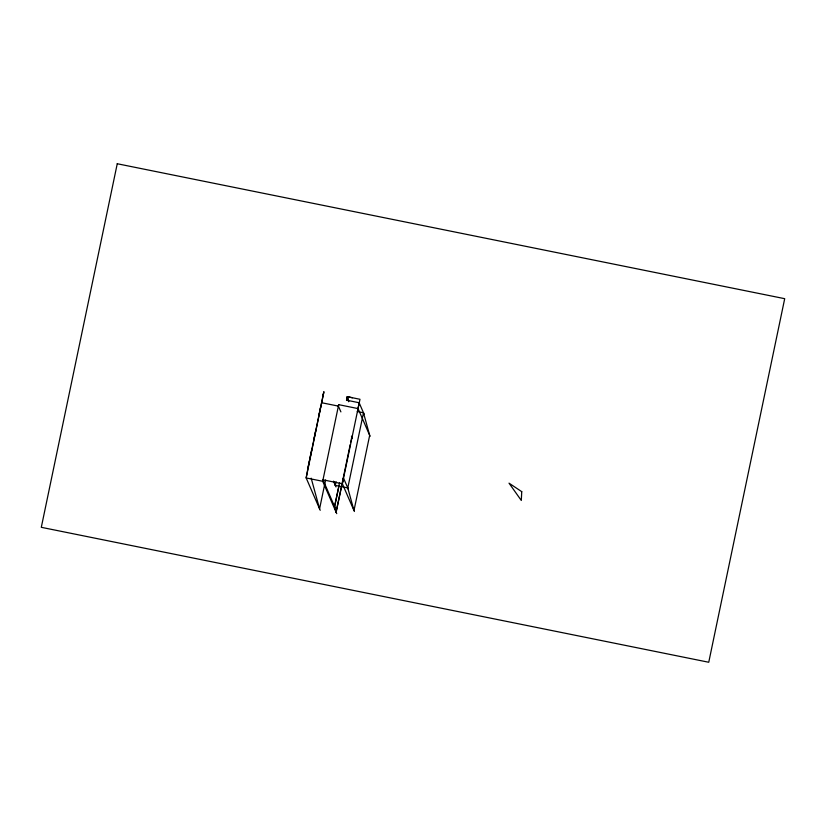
<?xml version="1.0" encoding="UTF-8"?>
<svg xmlns="http://www.w3.org/2000/svg" width="826" height="826" viewBox="0 0 826 826"><rect width="100%" height="100%" fill="white"/><g stroke="black" fill="none" stroke-linecap="round" stroke-linejoin="round"><path stroke-width="1.24" d="M308.635 464.48L306.167 477.944L320.22 510.292M336.74 513.638L322.687 481.279L306.167 477.944L323.895 391.761M370.1 436.324L358.061 408.602L359.134 402.747L346.652 400.207L347.292 396.707L359.981 399.278L342.356 483.768L354.406 511.49M348.448 489.467L343.43 477.913L342.356 483.768L322.987 479.823L322.687 481.279L338.691 404.657L358.061 408.602M340.901 411.895L338.392 406.113L338.691 404.657M308.862 463.262L309.389 460.753M309.905 458.244L311.743 449.478M313.839 439.453L315.924 429.437M318.805 415.654L320.901 405.628M322.997 395.613L323.524 393.104M308.15 467.144L323.854 391.978M325.599 479.999L319.579 508.816L311.175 478.171M346.507 400.465L347.312 396.707L352.475 397.76M357.245 411.493L363.492 412.793L369.676 435.354L353.982 510.52L347.787 487.949L335.294 485.368L336.079 481.61M341.541 486.659L336.099 512.161L334.582 506.524L339.548 482.714M336.099 512.161L350.234 444.512M350.751 442.013L351.804 436.995M347.787 487.949L363.492 412.793M334.582 506.524L338.949 486.132M321.872 402.778L338.392 406.113M359.134 402.747L364.152 414.301M351.432 436.159L352.434 438.472M333.467 481.155L335.975 486.927M322.987 479.823L335.026 507.556M334.282 481.692L335.294 485.368M521.743 491.666L521.299 500.463L509.022 483.158L521.743 491.666M117.251 163.744L41.3 527.318L708.749 662.256L784.7 298.682L117.251 163.744M348.634 401.622L347.292 396.707L348.655 401.612"/></g></svg>
